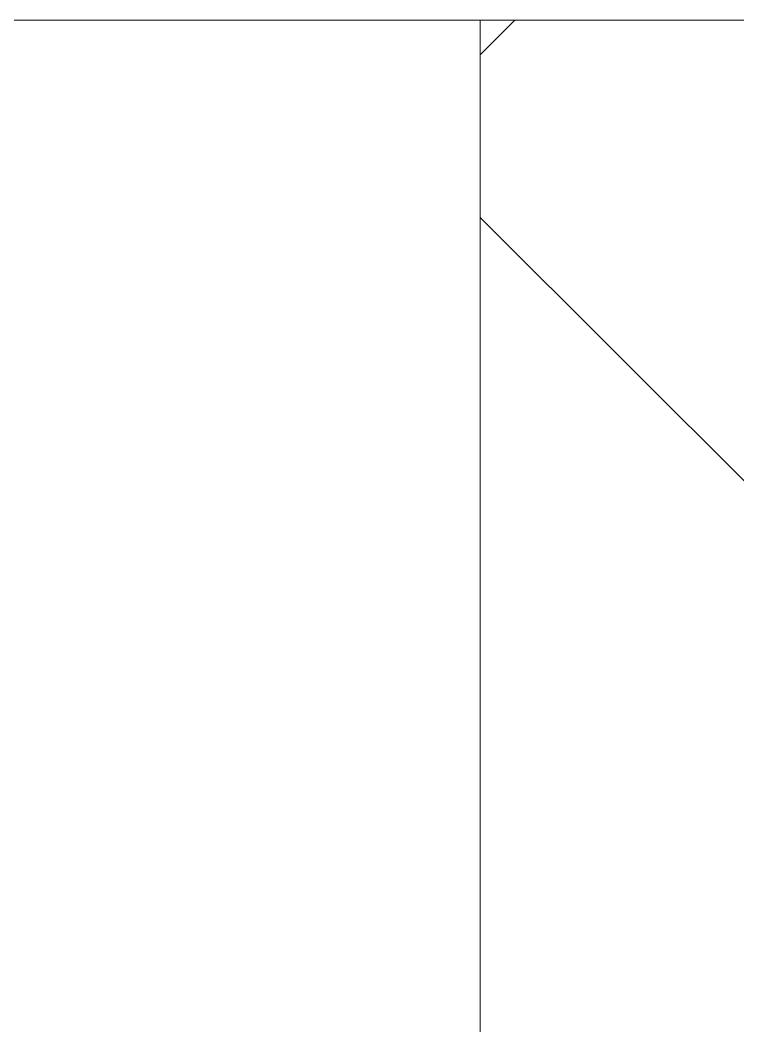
# Model space of a CAD drawing. Header units: millimetres. Extents: x -164500 to 426394, y -23753 to 102118.
# Drawn here: x 241063.19 to 241077.12, y 88139.83 to 88159.36 of the extents above; entities that cross this region are included whole.
import ezdxf

# ---------------------------------------------------------------- set-up
doc = ezdxf.new("R2010")
doc.units = ezdxf.units.MM
doc.layers.add('A-DOOR-1', color=7, linetype='Continuous', lineweight=5, true_color=0xc0c0c0)
doc.layers.add('A-DOOR-FRAM-1', color=7, linetype='Continuous', lineweight=5, true_color=0xc0c0c0)
doc.layers.add('A-DOOR-FRAM-2', color=7, linetype='Continuous', lineweight=5)

# ---------------------------------------------------------------- blocks, each defined once
blk = doc.blocks.new('110_Дверь_СКБ_1Ст_Внутренняя1 - Д-3 _п_ 1100x2100h_много всего-32102842-Объем проектирования 2 этажа')
at = {"layer": 'A-DOOR-FRAM-2'}
h = blk.add_hatch(dxfattribs=at)
h.set_pattern_fill('FP_86', color=256, style=0, pattern_type=2)
h.set_pattern_definition([(45, (-371.384, 174.685), (-14.14213562373095, 14.14213562373095), []), (135, (-371.384, 174.685), (-14.14213562373095, -14.14213562373095), [])])
h.paths.add_polyline_path([(-537.5000000000944, 109.9999999999577), (-537.5000000000944, -110.0000000000183), (-512.5000000001174, -110.0000000000183), (-512.5000000001174, 109.9999999999577)])
at = {"layer": 'A-DOOR-FRAM-1'}
for p, q in [((-512.5000000000045, -110.0000000000062), (-512.5000000000045, 109.9999999999942)), ((-512.5000000000045, 29.99999999998391), (-512.5000000000045, -110.0000000000031)), ((-497.5000000000043, -110.0000000000031), (-567.5000000000045, -110.0000000000031)), ((-537.5000000000047, -110.0000000000062), (-512.5000000000045, -110.0000000000062)), ((-512.5000000000045, -110.0000000000031), (-497.5000000000043, -110.0000000000031))]:
    blk.add_line(p, q, dxfattribs=at)
blk = doc.blocks.new('2floor')
at = {"layer": 'A-DOOR-1', "rotation": 180}
blk.add_blockref('110_Дверь_СКБ_1Ст_Внутренняя1 - Д-3 _п_ 1100x2100h_много всего-32102842-Объем проектирования 2 этажа', (240559.6233508486, 13510.00000533492), dxfattribs=at)

msp = doc.modelspace()

# ---------------------------------------------------------------- block references
msp.add_blockref('2floor', (-2.619344741106033e-09, 74539.35844731811))

doc.saveas('drawing.dxf')
